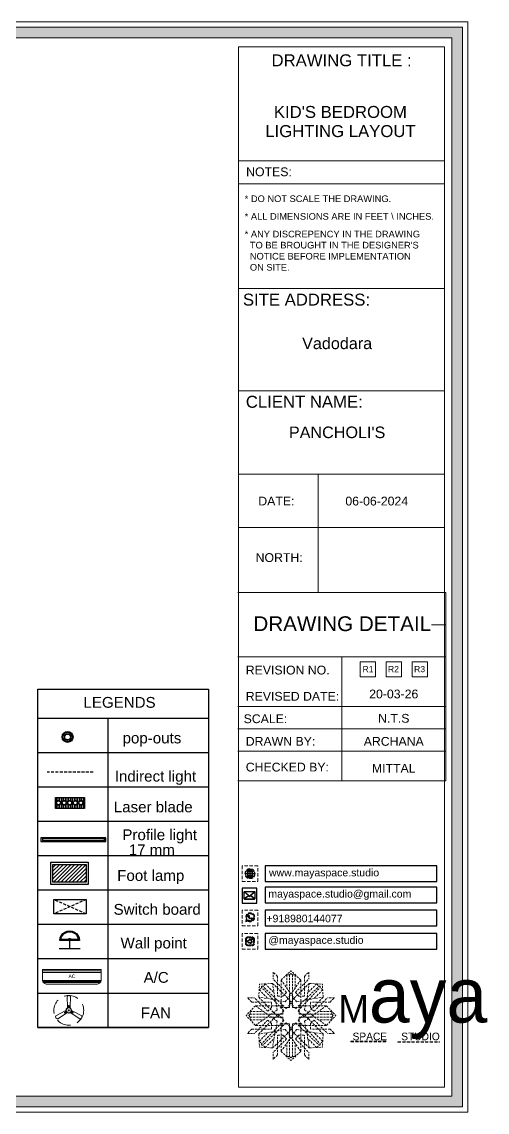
# Model space of a CAD drawing. Header units: millimetres. Extents: x 56222 to 3066687, y -650199 to -121287.
# Drawn here: x 135424 to 135504.1, y -183257.9 to -183070.4 of the extents above; entities that cross this region are included whole.
import ezdxf
from ezdxf.enums import TextEntityAlignment as Align

# ---------------------------------------------------------------- set-up
doc = ezdxf.new("R2010")
doc.units = ezdxf.units.MM
doc.header["$MEASUREMENT"] = 0
for name, pattern in [('00 . GROUND FLOOR$0$DASHED', [0.75, 0.5, -0.25]), ('DASHED', [0.75, 0.5, -0.25]), ('DASHED2', [0.375, 0.25, -0.125]), ('DASHEDX2', [1.5, 1, -0.5])]:
    doc.linetypes.add(name, pattern=pattern)
doc.layers.add('09ELECTRICAL', color=5, linetype='Continuous')
for name, color, linetype, lineweight in [('Dimension', 10, 'DASHEDX2', 20), ('ELEC-wires', 1, 'DASHED2', 13), ('Electrical', 84, 'Continuous', 30), ('NAME PLATE', 7, 'Continuous', 25)]:
    doc.layers.add(name, color=color, linetype=linetype, lineweight=lineweight)
doc.styles.add('Arial', font='arial.ttf')
doc.styles.get("Standard").update_dxf_attribs({"font": 'arial.ttf', "height": 6})

# ---------------------------------------------------------------- blocks, each defined once
blk = doc.blocks.new('FSFSF')
at = {"color": 42, "lineweight": 5, "true_color": 0xe0ac11}
for p, q in [((28600.03, 143.51), (28600.03, 140.16)), ((28602.15, 141.41), (28600.03, 143.51)), ((28602.15, 141.41), (28602.15, 131.95)), ((28603.86, 139.69), (28608.58, 144.08)), ((28607.9, 142.22), (28606.58, 142.22)), ((28606.58, 142.22), (28606.58, 135.84)), ((28607.9, 142.22), (28608.58, 142.85)), ((28607.9, 142.22), (28607.9, 126.58)), ((28613.31, 139.69), (28608.58, 144.08)), ((28609.27, 142.22), (28608.59, 142.85)), ((28609.27, 142.22), (28609.27, 126.58)), ((28609.27, 142.22), (28610.59, 142.22)), ((28610.59, 142.22), (28610.59, 135.84)), ((28615.02, 141.41), (28617.14, 143.51)), ((28615.02, 141.41), (28615.02, 131.95)), ((28617.14, 143.51), (28617.14, 140.16)), ((28593.19, 131.45), (28593.54, 137.71)), ((28593.39, 135), (28594.56, 136.12)), ((28599.8, 138.06), (28593.54, 137.71)), ((28595.12, 136.69), (28594.53, 136.69)), ((28594.56, 136.12), (28594.56, 136.71)), ((28605.17, 124.98), (28594.56, 136.12)), ((28596.24, 137.86), (28595.12, 136.69)), ((28606.27, 126.08), (28595.12, 136.69)), ((28596.24, 137.86), (28600.47, 133.65)), ((28601.03, 130), (28599.8, 138.06)), ((28599.8, 138.05), (28608.58, 129.56)), ((28606.47, 133.76), (28600.03, 140.16)), ((28603.86, 126.58), (28603.86, 139.69)), ((28603.86, 139.69), (28608.58, 133.02)), ((28613.31, 139.69), (28608.59, 133.02)), ((28617.37, 138.05), (28608.59, 129.56)), ((28610.7, 133.76), (28617.14, 140.16)), ((28610.9, 126.08), (28622.05, 136.69)), ((28612.02, 124.98), (28622.62, 136.12)), ((28613.31, 126.58), (28613.31, 139.69)), ((28616.14, 130), (28617.37, 138.06)), ((28620.93, 137.86), (28616.7, 133.65)), ((28617.37, 138.06), (28623.63, 137.71)), ((28620.93, 137.86), (28622.05, 136.69)), ((28622.05, 136.69), (28622.64, 136.69)), ((28622.62, 136.12), (28622.62, 136.71)), ((28623.8, 135), (28622.62, 136.12)), ((28624, 131.45), (28623.65, 137.71)), ((28587.73, 131.22), (28591.08, 131.22)), ((28589.84, 129.1), (28587.73, 131.22)), ((28597.49, 124.78), (28591.08, 131.22)), ((28593.19, 131.45), (28601.69, 122.67)), ((28601.25, 130.22), (28593.19, 131.45)), ((28593.39, 135), (28597.6, 130.78)), ((28604.75, 131.95), (28602.15, 131.95)), ((28606.47, 133.76), (28604.75, 131.95)), ((28605.86, 129.18), (28608.58, 133.02)), ((28611.31, 129.18), (28608.59, 133.02)), ((28610.7, 133.76), (28612.42, 131.95)), ((28612.42, 131.95), (28615.02, 131.95)), ((28623.99, 131.45), (28615.5, 122.67)), ((28615.94, 130.22), (28624, 131.45)), ((28623.8, 135), (28619.59, 130.78)), ((28619.7, 124.78), (28626.1, 131.22)), ((28629.45, 131.22), (28626.1, 131.22)), ((28627.34, 129.1), (28629.45, 131.22)), ((28591.56, 127.39), (28587.17, 122.66)), ((28589.84, 129.1), (28599.29, 129.1)), ((28604.66, 127.39), (28591.56, 127.39)), ((28591.56, 127.39), (28598.23, 122.67)), ((28597.49, 124.78), (28599.29, 126.5)), ((28602.07, 125.39), (28598.23, 122.67)), ((28599.29, 126.5), (28599.29, 129.1)), ((28605.86, 129.18), (28601.03, 130)), ((28602.07, 125.39), (28601.25, 130.22)), ((28603.68, 126.54), (28603.68, 127.39)), ((28604.66, 126.54), (28603.68, 126.54)), ((28604.71, 127.57), (28603.86, 127.57)), ((28607.9, 126.58), (28603.86, 126.58)), ((28604.66, 123.35), (28604.66, 127.39)), ((28604.7, 126.58), (28604.71, 127.57)), ((28606.27, 126.08), (28608.58, 128.27)), ((28607.9, 128.92), (28608.58, 129.56)), ((28607.9, 128.92), (28608.58, 128.27)), ((28609.27, 128.92), (28608.59, 129.56)), ((28609.27, 128.92), (28608.59, 128.27)), ((28610.9, 126.08), (28608.59, 128.27)), ((28609.27, 126.58), (28613.31, 126.58)), ((28611.31, 129.18), (28616.14, 130)), ((28612.46, 126.58), (28612.46, 127.57)), ((28612.46, 127.57), (28613.31, 127.57)), ((28612.52, 123.35), (28612.52, 127.39)), ((28612.52, 127.39), (28625.63, 127.39)), ((28612.52, 126.54), (28613.51, 126.54)), ((28613.51, 126.54), (28613.51, 127.39)), ((28615.12, 125.39), (28615.94, 130.22)), ((28615.12, 125.39), (28618.96, 122.67)), ((28627.34, 129.1), (28617.89, 129.1)), ((28617.89, 126.5), (28617.89, 129.1)), ((28619.7, 124.78), (28617.89, 126.5)), ((28625.63, 127.39), (28618.96, 122.67)), ((28625.63, 127.39), (28630.02, 122.66)), ((28591.56, 117.94), (28587.17, 122.66)), ((28589.03, 123.35), (28588.4, 122.67)), ((28589.03, 121.98), (28588.4, 122.65)), ((28589.03, 123.35), (28589.03, 124.67)), ((28589.03, 124.67), (28595.4, 124.67)), ((28589.03, 123.35), (28604.66, 123.35)), ((28589.03, 121.98), (28604.66, 121.98)), ((28589.03, 121.98), (28589.03, 120.66)), ((28589.03, 120.66), (28595.4, 120.66)), ((28597.49, 120.54), (28591.08, 114.11)), ((28591.56, 117.94), (28598.23, 122.65)), ((28593.19, 113.88), (28601.69, 122.65)), ((28605.17, 120.35), (28594.56, 109.2)), ((28597.49, 120.54), (28599.29, 118.83)), ((28602.07, 119.94), (28598.23, 122.65)), ((28602.33, 123.35), (28601.69, 122.67)), ((28602.33, 121.98), (28601.69, 122.65)), ((28602.33, 123.35), (28602.97, 122.67)), ((28602.33, 121.98), (28602.97, 122.65)), ((28605.17, 124.98), (28602.97, 122.67)), ((28605.17, 120.35), (28602.97, 122.65)), ((28604.66, 121.98), (28604.66, 117.94)), ((28612.02, 124.98), (28614.21, 122.67)), ((28612.02, 120.35), (28614.21, 122.65)), ((28612.02, 120.35), (28622.62, 109.2)), ((28628.16, 123.35), (28612.52, 123.35)), ((28612.52, 121.98), (28612.52, 117.94)), ((28628.16, 121.98), (28612.52, 121.98)), ((28614.85, 123.35), (28614.21, 122.67)), ((28614.85, 121.98), (28614.21, 122.65)), ((28614.85, 123.35), (28615.5, 122.67)), ((28614.85, 121.98), (28615.5, 122.65)), ((28615.12, 119.94), (28618.96, 122.65)), ((28623.99, 113.88), (28615.5, 122.65)), ((28619.7, 120.54), (28617.89, 118.83)), ((28625.63, 117.94), (28618.96, 122.65)), ((28619.7, 120.54), (28626.1, 114.11)), ((28628.16, 124.67), (28621.78, 124.67)), ((28628.16, 120.66), (28621.78, 120.66)), ((28625.63, 117.94), (28630.02, 122.66)), ((28628.16, 123.35), (28628.16, 124.67)), ((28628.16, 123.35), (28628.78, 122.67)), ((28628.16, 121.98), (28628.78, 122.65)), ((28628.16, 121.98), (28628.16, 120.66)), ((28589.84, 116.23), (28587.73, 114.11)), ((28589.84, 116.23), (28599.29, 116.23)), ((28604.66, 117.94), (28591.56, 117.94)), ((28601.25, 115.1), (28593.19, 113.87)), ((28606.27, 119.15), (28595.12, 108.54)), ((28599.29, 118.83), (28599.29, 116.23)), ((28599.8, 107.17), (28608.58, 115.67)), ((28601.03, 115.23), (28599.8, 107.17)), ((28605.86, 116.05), (28601.03, 115.23)), ((28602.07, 119.94), (28601.25, 115.1)), ((28604.66, 118.78), (28603.68, 118.78)), ((28603.68, 118.78), (28603.68, 117.94)), ((28607.9, 118.65), (28603.86, 118.65)), ((28603.86, 118.65), (28603.86, 105.54)), ((28604.71, 117.66), (28603.86, 117.66)), ((28604.7, 118.65), (28604.71, 117.66)), ((28605.86, 116.05), (28608.58, 112.21)), ((28606.27, 119.15), (28608.58, 116.96)), ((28607.9, 103.01), (28607.9, 118.65)), ((28607.9, 116.31), (28608.58, 116.96)), ((28607.9, 116.31), (28608.58, 115.67)), ((28610.9, 119.15), (28608.59, 116.96)), ((28609.27, 116.31), (28608.59, 116.96)), ((28609.27, 116.31), (28608.59, 115.67)), ((28611.31, 116.05), (28608.59, 112.21)), ((28617.37, 107.17), (28608.59, 115.67)), ((28609.27, 118.65), (28613.31, 118.65)), ((28609.27, 103.01), (28609.27, 118.65)), ((28610.9, 119.15), (28622.05, 108.54)), ((28611.31, 116.05), (28616.14, 115.23)), ((28612.46, 118.65), (28612.46, 117.66)), ((28612.46, 117.66), (28613.31, 117.66)), ((28612.52, 118.78), (28613.51, 118.78)), ((28612.52, 117.94), (28625.63, 117.94)), ((28613.31, 118.65), (28613.31, 105.54)), ((28613.51, 118.78), (28613.51, 117.94)), ((28615.12, 119.94), (28615.94, 115.1)), ((28615.94, 115.1), (28624, 113.87)), ((28616.14, 115.23), (28617.37, 107.17)), ((28617.89, 118.83), (28617.89, 116.23)), ((28627.34, 116.23), (28617.89, 116.23)), ((28627.34, 116.23), (28629.45, 114.11)), ((28587.73, 114.11), (28591.08, 114.11)), ((28593.19, 113.87), (28593.54, 107.62)), ((28593.39, 110.32), (28597.6, 114.55)), ((28593.39, 110.32), (28594.56, 109.2)), ((28596.24, 107.37), (28600.47, 111.58)), ((28606.47, 111.47), (28600.03, 105.07)), ((28602.15, 103.82), (28602.15, 113.27)), ((28604.75, 113.27), (28602.15, 113.27)), ((28603.86, 105.54), (28608.58, 112.21)), ((28606.47, 111.47), (28604.75, 113.27)), ((28613.31, 105.54), (28608.59, 112.21)), ((28610.7, 111.47), (28612.42, 113.27)), ((28610.7, 111.47), (28617.14, 105.07)), ((28612.42, 113.27), (28615.02, 113.27)), ((28615.02, 103.82), (28615.02, 113.27)), ((28620.93, 107.37), (28616.7, 111.58)), ((28623.8, 110.32), (28619.59, 114.55)), ((28623.8, 110.32), (28622.62, 109.2)), ((28624, 113.87), (28623.65, 107.62)), ((28629.45, 114.11), (28626.1, 114.11)), ((28599.8, 107.17), (28593.54, 107.52)), ((28595.12, 108.54), (28594.53, 108.54)), ((28594.56, 109.2), (28594.56, 108.61)), ((28596.24, 107.37), (28595.12, 108.54)), ((28600.03, 101.71), (28600.03, 105.07)), ((28603.86, 105.54), (28608.58, 101.15)), ((28606.58, 103.01), (28606.58, 109.38)), ((28613.31, 105.54), (28608.58, 101.15)), ((28610.59, 103.01), (28610.59, 109.38)), ((28617.14, 101.71), (28617.14, 105.07)), ((28617.37, 107.17), (28623.63, 107.52)), ((28620.93, 107.37), (28622.05, 108.54)), ((28622.05, 108.54), (28622.64, 108.54)), ((28622.62, 109.2), (28622.62, 108.61)), ((28602.15, 103.82), (28600.03, 101.71)), ((28607.9, 103.01), (28606.58, 103.01)), ((28607.9, 103.01), (28608.58, 102.38)), ((28609.27, 103.01), (28608.59, 102.38)), ((28609.27, 103.01), (28610.59, 103.01)), ((28615.02, 103.82), (28617.14, 101.71))]:
    blk.add_line(p, q, dxfattribs=at)
blk = doc.blocks.new('hgwg')
at = {"layer": 'Dimension', "true_color": 0xd39e00}
h = blk.add_hatch(color=42, dxfattribs=at)
h.dxf.hatch_style = 1
h.paths.add_polyline_path([(27505.71, 45.05), (27494.27, 45.05), (27494.27, 44.9), (27505.71, 44.9)])
h = blk.add_hatch(color=42, dxfattribs=at)
h.dxf.hatch_style = 1
h.paths.add_polyline_path([(27523.3, 44.9), (27509.68, 44.9), (27509.68, 44.75), (27523.3, 44.75)])
at = {"layer": 'Dimension', "color": 42, "true_color": 0xd39e00}
for p, q in [((27494.27, 45.05), (27505.71, 45.05)), ((27494.27, 44.9), (27494.27, 45.05)), ((27494.27, 44.9), (27505.71, 44.9)), ((27505.71, 45.05), (27505.71, 44.9)), ((27509.68, 44.9), (27523.3, 44.9)), ((27509.68, 44.9), (27509.68, 44.75)), ((27509.68, 44.75), (27523.3, 44.75)), ((27523.3, 44.75), (27523.3, 44.9))]:
    blk.add_line(p, q, dxfattribs=at)
at = {"layer": 'Dimension', "color": 42, "true_color": 0xd39e00, "attachment_point": 1}
for s, width, insert, char_height in [('{\\fCinzel|b0|i0|c0|p2;\\H1.5x;M\\fAmsterdam One|b0|i0|c0|p2;\\H2x;aya}', 85.3277, (27490.17, 69.17), 6), ('{\\fCinzel|b0|i0|c0|p0;SPACE     STUDIO}', 66.129, (27494.83, 47.86), 2.5)]:
    blk.add_mtext_dynamic_manual_height_columns(s, width=width, gutter_width=30, heights=[0], dxfattribs=dict(at, insert=insert, char_height=char_height))
blk = doc.blocks.new('QEGW4TG')
at = {"layer": 'Dimension', "true_color": 0x000000}
h = blk.add_hatch(color=18, dxfattribs=at)
h.dxf.hatch_style = 1
h.paths.add_polyline_path([(2.69, 1.93, 0.170513), (2.95, 1.97, 0.190337), (3.11, 2.18, 0.316231), (3.07, 2.28), (2.79, 2.37, 0.273721), (2.69, 2.34, 0.040749), (2.63, 2.27, -0.441282), (2.53, 2.25, -0.11828), (2.06, 2.64, -0.441282), (2.07, 2.74, 0.040749), (2.13, 2.81, 0.290083), (2.14, 2.92), (2.01, 3.18, 0.316231), (1.91, 3.2, 0.190337), (1.73, 3, 0.170513), (1.72, 2.74, 0.252784)], flags=0)
h.paths.add_polyline_path([(1.19, 1.98), (1.03, 1.3, 0.550912), (1.11, 1.23), (1.75, 1.39, 6.344125)])
h.paths.add_polyline_path([(1.81, 1.7), (1.4, 1.6), (1.5, 2.03, -9.071339)], flags=16)
h.paths.add_polyline_path([(3.11, 2.16, -0.17811), (2.95, 1.97, -0.170513), (2.69, 1.93, -0.252784), (1.72, 2.74, -0.170513), (1.73, 3, -0.17811), (1.89, 3.19, -0.370089), (2.01, 3.18), (2.14, 2.92, -0.307185), (2.13, 2.8, -0.041087), (2.06, 2.73, 0.321676), (2.05, 2.65, 0.126524), (2.55, 2.24, 0.312216), (2.62, 2.26, -0.041087), (2.68, 2.34, -0.290673), (2.79, 2.37), (3.07, 2.28, -0.370089)], flags=0)
h = blk.add_hatch(color=18, dxfattribs=at)
h.dxf.hatch_style = 1
h.paths.add_polyline_path([(2.79, 2.37, 0.273721), (2.69, 2.34, 0.040749), (2.63, 2.27, -0.441282), (2.53, 2.25, -0.11828), (2.06, 2.64, -0.441282), (2.07, 2.74, 0.040749), (2.13, 2.81, 0.290083), (2.14, 2.92), (2.01, 3.18, 0.316231), (1.91, 3.2, 0.190337), (1.73, 3, 0.170513), (1.72, 2.74, 0.252784), (2.69, 1.93, 0.170513), (2.95, 1.97, 0.190337), (3.11, 2.18, 0.316231), (3.07, 2.28)])
for p, q in [((1.19, 1.98), (1.03, 1.3)), ((1.1, 1.23), (1.75, 1.39)), ((1.5, 2.03), (1.4, 1.6)), ((1.4, 1.6), (1.81, 1.7)), ((2.01, 3.18), (2.14, 2.92)), ((3.07, 2.28), (2.8, 2.36))]:
    blk.add_line(p, q)
blk.add_lwpolyline([(0, 0), (4.68, 0), (4.68, 4.68), (0, 4.68)], close=True)
for centre, radius, start, end in [((2.39, 2.56), 1.34, 241.4727, 205.6422), ((2.39, 2.56), 1.04, 235.9962, 210.8333), ((1.09, 1.29), 0.0598, 164.8483, 282.1458), ((2.09, 2.87), 0.39, 159.7007, 198.4072), ((2.96, 3.23), 1.33, 201.4218, 258.1669), ((2.07, 2.87), 0.364, 118.9685, 159.3648), ((1.94, 3.12), 0.0896, 41.8985, 123.1344), ((2.11, 2.68), 0.066, 135.9932, 224.8892), ((1.67, 3.16), 0.586, 312.4617, 321.8728), ((3.12, 3.42), 1.31, 216.5455, 243.5279), ((2.05, 2.87), 0.104, 320.3924, 28.6971), ((2.57, 2.3), 0.066, 234.2482, 323.1441), ((3.11, 1.94), 0.586, 137.2645, 146.6756), ((2.76, 2.27), 0.104, 70.4402, 138.745), ((2.75, 2.31), 0.39, 260.7301, 299.4366), ((2.76, 2.29), 0.364, 299.7725, 340.1688), ((3.03, 2.2), 0.0896, 336.0029, 57.2388)]:
    blk.add_arc(centre, radius, start, end)
blk = doc.blocks.new('ASGERG')
at = {"layer": 'Dimension', "true_color": 0x000000}
h = blk.add_hatch(color=18, dxfattribs=at)
h.dxf.hatch_style = 1
h.paths.add_polyline_path([(0.99, 1.7, 0.353872), (1.69, 1.03), (2.96, 1.03, 0.353872), (3.66, 1.7), (3.66, 2.99, 0.353872), (2.96, 3.67), (1.69, 3.67, 0.353872), (0.99, 2.99)])
h.paths.add_polyline_path([(1.27, 2.97, -0.353872), (1.72, 3.4), (2.94, 3.4, -0.353872), (3.38, 2.97), (3.38, 1.72, -0.353872), (2.94, 1.3), (1.72, 1.3, -0.353872), (1.27, 1.72)], flags=16)
h.paths.add_polyline_path([(3.02, 2.35, -1), (1.64, 2.35, -1)], flags=0)
h.paths.add_polyline_path([(2.74, 2.35, -1), (1.92, 2.35, -1)], flags=0)
h.paths.add_polyline_path([(2.86, 3.02, -1), (3.19, 3.02, -1)], flags=0)
h.paths.add_polyline_path([(1.64, 2.35, 1), (3.02, 2.35, 1)], flags=0)
h = blk.add_hatch(color=18, dxfattribs=at)
h.dxf.hatch_style = 1
h.paths.add_polyline_path([(1.64, 2.35, 1), (3.02, 2.35, 1)])
h.paths.add_polyline_path([(2.74, 2.35, -1), (1.92, 2.35, -1)], flags=16)
h = blk.add_hatch(color=18, dxfattribs=at)
h.dxf.hatch_style = 1
h.paths.add_polyline_path([(3.19, 3.02, 1), (2.86, 3.02, 1)])
for p, q in [((1.69, 3.67), (2.96, 3.67)), ((2.94, 3.4), (1.72, 3.4)), ((0.99, 2.99), (0.99, 1.7)), ((1.27, 2.97), (1.27, 1.72)), ((1.69, 1.03), (2.96, 1.03)), ((2.94, 1.3), (1.72, 1.3)), ((3.38, 2.97), (3.38, 1.72)), ((3.66, 2.99), (3.66, 1.7))]:
    blk.add_line(p, q)
blk.add_lwpolyline([(0, 0), (4.68, 0), (4.68, 4.68), (0, 4.68)], close=True)
for centre, radius in [((2.33, 2.35), 0.694), ((2.33, 2.35), 0.414), ((3.02, 3.02), 0.168)]:
    blk.add_circle(centre, radius)
for centre, radius, start, end in [((1.76, 2.89), 0.778, 94.8631, 172.8127), ((1.76, 2.91), 0.491, 94.8631, 172.8127), ((2.9, 2.91), 0.491, 7.1873, 85.1369), ((2.89, 2.89), 0.778, 7.1873, 85.1369), ((1.76, 1.8), 0.778, 187.1873, 265.1369), ((1.76, 1.78), 0.491, 187.1873, 265.1369), ((2.9, 1.78), 0.491, 274.8631, 352.8127), ((2.89, 1.8), 0.778, 274.8631, 352.8127)]:
    blk.add_arc(centre, radius, start, end)
blk = doc.blocks.new('DTGWEGEARG')
at = {"layer": 'Dimension', "true_color": 0x000000}
h = blk.add_hatch(color=18, dxfattribs=at)
h.dxf.hatch_style = 1
h.paths.add_polyline_path([(3.83, 2.34, 1), (0.85, 2.34, 1)])
h.paths.add_polyline_path([(2.51, 1.01, 0.105795), (2.96, 1.58, -0.055205), (3.3, 1.41, -0.169822)], flags=16)
h.paths.add_polyline_path([(2.41, 1.12), (2.41, 1.69, -0.058279), (2.81, 1.63, -0.103353)], flags=16)
h.paths.add_polyline_path([(2.26, 1.13, -0.101741), (1.87, 1.63, -0.057171), (2.26, 1.69)], flags=16)
h.paths.add_polyline_path([(2.17, 1.01, -0.169822), (1.38, 1.41, -0.055205), (1.72, 1.58, 0.105795)], flags=16)
h.paths.add_polyline_path([(3.02, 1.72, 0.081336), (3.13, 2.27), (3.68, 2.27, -0.152069), (3.4, 1.52, 0.05687)], flags=16)
h.paths.add_polyline_path([(2.87, 1.77, 0.061945), (2.41, 1.84), (2.41, 2.27), (2.98, 2.27, -0.081344)], flags=16)
h.paths.add_polyline_path([(2.26, 1.84, 0.060923), (1.8, 1.77, -0.081344), (1.7, 2.27), (2.26, 2.27)], flags=16)
h.paths.add_polyline_path([(1.66, 1.72, 0.05687), (1.28, 1.52, -0.152069), (1, 2.27), (1.55, 2.27, 0.081336)], flags=16)
h.paths.add_polyline_path([(2.41, 2.42), (2.41, 2.83, 0.061945), (2.87, 2.91, -0.080009), (2.98, 2.42)], flags=16)
h.paths.add_polyline_path([(3.13, 2.42, 0.080116), (3.02, 2.96, 0.05687), (3.4, 3.16, 0.028258), (3.3, 3.27, -0.055205), (2.96, 3.1, 0.105795), (2.51, 3.67, -0.36029), (3.68, 2.42)], flags=16)
h.paths.add_polyline_path([(2.26, 2.42), (1.7, 2.42, -0.080009), (1.8, 2.91, 0.060923), (2.26, 2.84)], flags=16)
h.paths.add_polyline_path([(1.55, 2.42), (1, 2.42, -0.150466), (1.28, 3.16, 0.05687), (1.66, 2.96, 0.080116)], flags=16)
h.paths.add_polyline_path([(2.41, 2.98), (2.41, 3.56, -0.103353), (2.81, 3.05, -0.058279)], flags=16)
h.paths.add_polyline_path([(2.26, 2.99, -0.057171), (1.87, 3.05, -0.101741), (2.26, 3.55)], flags=16)
h.paths.add_polyline_path([(1.72, 3.1, -0.055205), (1.38, 3.27, -0.169822), (2.17, 3.67, 0.105795)], flags=16)
blk.add_lwpolyline([(0, 0), (4.68, 0), (4.68, 4.68), (0, 4.68)], close=True)
at = {"layer": 'Dimension', "color": 18, "true_color": 0x000000}
for p, q in [((2.26, 3.55), (2.26, 2.99)), ((2.41, 3.56), (2.41, 2.98)), ((1, 2.42), (1.55, 2.42)), ((1, 2.27), (1.55, 2.27)), ((1.7, 2.42), (2.26, 2.42)), ((1.7, 2.27), (2.26, 2.27)), ((2.26, 2.84), (2.26, 2.42)), ((2.26, 2.27), (2.26, 1.84)), ((2.26, 1.69), (2.26, 1.13)), ((2.41, 2.83), (2.41, 2.42)), ((2.41, 2.42), (2.98, 2.42)), ((2.41, 2.27), (2.98, 2.27)), ((2.41, 2.27), (2.41, 1.84)), ((2.41, 1.69), (2.41, 1.12)), ((3.13, 2.42), (3.68, 2.42)), ((3.13, 2.27), (3.68, 2.27))]:
    blk.add_line(p, q, dxfattribs=at)
blk.add_circle((2.34, 2.34), 1.49, dxfattribs=at)
for centre, radius, start, end in [((2.34, 2.34), 1.34, 97.3549, 135.9073), ((2.34, 4.74), 1.75, 236.7417, 249.3811), ((3.28, 2.34), 1.73, 129.9301, 154.0867), ((3.28, 2.34), 1.58, 130.1073, 153.3446), ((1.4, 2.34), 1.58, 26.6554, 50.2584), ((2.34, 2.34), 1.34, 3.3907, 82.6451), ((1.4, 2.34), 1.73, 25.9133, 50.0699), ((2.34, 4.74), 1.75, 290.6189, 303.2583), ((2.34, 2.34), 1.34, 142.3819, 176.6093), ((2.34, 2.34), 1.34, 183.0315, 217.6181), ((2.34, 4.74), 1.9, 236.1399, 249.1595), ((2.34, -0.06), 1.9, 110.8405, 123.8601), ((2.34, -0.06), 1.75, 110.6189, 123.2583), ((2.34, 2.34), 1.34, 224.0927, 262.6451), ((3.28, 2.34), 1.73, 159.0567, 177.3789), ((3.28, 2.34), 1.73, 182.3435, 200.9433), ((3.28, 2.34), 1.58, 158.8325, 177.1302), ((3.28, 2.34), 1.58, 182.5658, 201.1675), ((3.28, 2.34), 1.73, 205.9133, 230.0699), ((2.34, 4.74), 1.9, 253.6799, 267.6253), ((2.34, -0.06), 1.9, 92.3747, 106.3201), ((2.34, 4.74), 1.75, 254.3336, 267.422), ((2.34, -0.06), 1.75, 92.578, 105.6664), ((3.28, 2.34), 1.58, 206.6554, 229.8927), ((2.34, 4.74), 1.75, 272.3248, 285.6664), ((2.34, 4.74), 1.9, 272.1415, 286.3201), ((2.34, -0.06), 1.9, 73.6799, 87.8585), ((2.34, -0.06), 1.75, 74.3336, 87.6752), ((1.4, 2.34), 1.58, 309.7416, 333.3446), ((1.4, 2.34), 1.73, 309.9301, 334.0867), ((2.34, 2.34), 1.34, 277.3549, 315.9073), ((1.4, 2.34), 1.58, 2.8698, 21.1675), ((1.4, 2.34), 1.58, 338.8325, 357.4342), ((2.34, -0.06), 1.75, 56.7417, 69.3811), ((2.34, 4.74), 1.9, 290.8405, 303.8601), ((1.4, 2.34), 1.73, 2.6211, 20.9433), ((1.4, 2.34), 1.73, 339.0567, 357.6565), ((2.34, -0.06), 1.9, 56.1399, 69.1595), ((2.34, 2.34), 1.34, 322.3819, 356.9685)]:
    blk.add_arc(centre, radius, start, end, dxfattribs=at)
blk = doc.blocks.new('FLOOR LT.')
at = {"layer": '09ELECTRICAL'}
h = blk.add_hatch(dxfattribs=at)
h.set_pattern_fill('ANSI31', color=256, scale=6.05916, angle=180, style=0)
h.set_pattern_definition([(225, (8190.6031, -14293.93296), (0.535559115, -0.535559115), [])])
h.paths.add_polyline_path([(0.56, -5.52), (-8.83, -5.52), (-8.83, -0.49), (0.56, -0.49)])
for points in [[(1.17, -6.13), (-9.43, -6.13), (-9.43, 0.12), (1.17, 0.12)], [(0.56, -5.52), (-8.83, -5.52), (-8.83, -0.49), (0.56, -0.49)]]:
    blk.add_lwpolyline(points, close=True, dxfattribs=at)
blk = doc.blocks.new('A$C2E9001B6')
at = {"layer": 'Electrical', "ltscale": 10}
for p, q in [((0, 5), (5.83, 5)), ((2.92, 2.71), (2.92, 5)), ((0.21, 2.71), (5.62, 2.71)), ((0.51, 2.42), (5.32, 2.42))]:
    blk.add_line(p, q, dxfattribs=at)
at = {"layer": 'Electrical', "ltscale": 10, "extrusion": (0, 0, -1)}
for centre, major_axis, start_param, end_param in [((2.92, 2.71), (-1.91, 1.91), 2.356194, 5.497787), ((2.92, 2.71), (1.71, 1.71), 0.902965, 3.809424), ((2.92, 2.43), (-0.223, 0.223), 2.378522, 5.47546)]:
    blk.add_ellipse(centre, major_axis=major_axis, ratio=1, start_param=start_param, end_param=end_param, dxfattribs=at)
blk = doc.blocks.new('zw$7A8B')
at = {"layer": 'Electrical', "lineweight": 9}
for p, q in [((0, 12), (0, 2.9)), ((0.28, 2.07), (47.72, 2.07)), ((0.81, 1.24), (47.19, 1.24)), ((3.04, 0), (44.96, 0))]:
    blk.add_line(p, q, dxfattribs=at)
at = {"layer": 'Electrical', "lineweight": 9, "ltscale": 2}
for p, q in [((0, 12), (48, 12)), ((0, 2.9), (0, 12)), ((48, 12), (48, 2.9)), ((48, 2.9), (0, 2.9))]:
    blk.add_line(p, q, dxfattribs=at)
at = {"layer": 'Electrical', "lineweight": 9, "ltscale": 15}
for p, q in [((0, 10.69), (48, 10.69)), ((0, 9.53), (48, 9.53))]:
    blk.add_line(p, q, dxfattribs=at)
at = {"layer": 'Electrical', "lineweight": 9}
for centre, start, end in [((3.61, 3.64), 191.54791, 261.14859), ((44.39, 3.64), 278.85141, 348.45209)]:
    blk.add_arc(centre, 3.68, start, end, dxfattribs=at)
at = {"layer": 'Electrical', "ltscale": 10, "insert": (21.28, 7.81), "char_height": 2.929, "width": 6.7046, "attachment_point": 1}
blk.add_mtext('AC', dxfattribs=at)

msp = doc.modelspace()

# ---------------------------------------------------------------- hatches: boundary and pattern name
at = {"layer": 'Dimension', "linetype": 'Continuous', "true_color": 0xd39e00}
h = msp.add_hatch(color=42, dxfattribs=at)
h.paths.add_polyline_path([(135236.127, -183071.309), (135236.127, -183256.927), (135499.835, -183256.927), (135499.835, -183071.309)])
h.paths.add_polyline_path([(135237.978, -183073.16), (135497.984, -183073.16), (135497.984, -183255.076), (135237.978, -183255.076)], flags=16)
at = {"layer": 'Dimension', "true_color": 0x000000}
h = msp.add_hatch(color=18, dxfattribs=at)
h.dxf.hatch_style = 1
h.paths.add_polyline_path([(135463.988, -183221.268, 0.4142136), (135464.184, -183221.071), (135464.184, -183220.089, 0.4142136), (135463.988, -183219.892), (135462.427, -183219.892, 0.4142136), (135462.23, -183220.089), (135462.23, -183221.071, 0.4142136), (135462.427, -183221.268)])
h.paths.add_polyline_path([(135463.352, -183220.676), (135464.075, -183221.158, -0.1989124), (135463.988, -183221.194), (135462.427, -183221.194, -0.1989124), (135462.34, -183221.158), (135463.062, -183220.676), (135463.207, -183220.811)], flags=16)
h.paths.add_polyline_path([(135463.207, -183220.71), (135462.413, -183219.967, -0.0287833), (135462.427, -183219.966), (135463.988, -183219.966, -0.0287833), (135464.002, -183219.967)], flags=16)
h.paths.add_polyline_path([(135463.407, -183220.624), (135464.074, -183220.001, -0.2024819), (135464.111, -183220.089), (135464.111, -183221.071, -0.043076), (135464.109, -183221.092)], flags=16)
h.paths.add_polyline_path([(135463.007, -183220.624), (135462.306, -183221.092, -0.043076), (135462.304, -183221.071), (135462.304, -183220.089, -0.2024819), (135462.341, -183220.001)], flags=16)
at = {"layer": 'Electrical', "lineweight": 25, "true_color": 0x000000, "transparency": 33554687}
h = msp.add_hatch(dxfattribs=at)
h.set_pattern_fill('ANSI31', color=18, scale=2.476187, angle=225)
h.set_pattern_definition([(270, (143476.98573, -196185.68598), (0.309523398, -1e-16), [])])
h.paths.add_polyline_path([(135433.387, -183205.613), (135433.925, -183204.963, -0.6754013), (135434.209, -183204.257, -0.1553602), (135434.446, -183204.333), (135434.83, -183203.869), (135434.83, -183203.756), (135429.822, -183203.756), (135429.822, -183205.613)])
h.paths.add_polyline_path([(135430.357, -183205.077, -1), (135430.357, -183204.257, -1)], flags=16)
h.paths.add_polyline_path([(135431.32, -183204.257, -1), (135431.32, -183205.077, -1)], flags=16)
h.paths.add_polyline_path([(135430.357, -183204.995, -1), (135430.357, -183204.339, -1)], flags=0)
h.paths.add_polyline_path([(135431.32, -183204.339, -1), (135431.32, -183204.995, -1)], flags=0)
h.paths.add_polyline_path([(135432.283, -183204.257, -1), (135432.283, -183205.077, -1)], flags=16)
h.paths.add_polyline_path([(135432.283, -183204.339, -1), (135432.283, -183204.995, -1)], flags=0)
h.paths.add_polyline_path([(135433.246, -183204.257, -1), (135433.246, -183205.077, -1)], flags=16)
h.paths.add_polyline_path([(135433.246, -183204.339, -1), (135433.246, -183204.995, -1)], flags=0)
h.paths.add_polyline_path([(135433.925, -183204.963), (135433.387, -183205.613), (135434.83, -183205.613), (135434.83, -183203.869), (135434.446, -183204.333, -0.7310619), (135434.209, -183205.077, -0.1937438)], flags=17)

# ---------------------------------------------------------------- linework, layer by layer
at = {"color": 242, "linetype": 'DASHED', "true_color": 0xcd2027}
for p, q in [((135435.125, -183223.757), (135429.549, -183221.289)), ((135435.125, -183221.289), (135429.549, -183223.757))]:
    msp.add_line(p, q, dxfattribs=at)
at = {"color": 18, "true_color": 0x000000}
for points in [[(135465.884, -183218.19), (135495.433, -183218.19), (135495.433, -183215.489), (135465.884, -183215.489)], [(135465.884, -183221.876), (135495.433, -183221.876), (135495.433, -183219.175), (135465.884, -183219.175)], [(135465.898, -183225.808), (135495.433, -183225.808), (135495.433, -183223.107), (135465.898, -183223.107)], [(135465.884, -183229.833), (135495.433, -183229.833), (135495.433, -183227.133), (135465.884, -183227.133)]]:
    msp.add_lwpolyline(points, close=True, dxfattribs=at)
msp.add_lwpolyline([(135461.922, -183221.896), (135464.49, -183221.896), (135464.49, -183219.328), (135461.922, -183219.328)], close=True)
at = {"layer": 'Dimension', "color": 42, "linetype": 'Continuous', "true_color": 0xd39e00}
for p, q in [((135496.731, -183094.263), (135461.297, -183094.263)), ((135496.731, -183098.255), (135461.297, -183098.255)), ((135496.731, -183116.264), (135461.297, -183116.264)), ((135496.731, -183133.828), (135461.297, -183133.828)), ((135496.731, -183148.139), (135461.297, -183148.139)), ((135475.007, -183148.139), (135475.007, -183168.482)), ((135496.731, -183157.347), (135461.297, -183157.347)), ((135496.946, -183168.482), (135461.187, -183168.482)), ((135496.946, -183168.482), (135496.946, -183200.87)), ((135494.479, -183174.034), (135496.946, -183174.034)), ((135461.187, -183179.586), (135496.946, -183179.586)), ((135479.067, -183200.87), (135479.067, -183179.586)), ((135496.946, -183188.1), (135461.187, -183188.1)), ((135496.946, -183191.934), (135461.187, -183191.934)), ((135496.946, -183195.768), (135461.187, -183195.768)), ((135461.187, -183200.87), (135496.946, -183200.87))]:
    msp.add_line(p, q, dxfattribs=at)
at = {"layer": 'Dimension', "color": 18, "linetype": 'Continuous', "true_color": 0x000000}
for p, q in [((135462.23, -183220.089), (135462.23, -183221.071)), ((135462.304, -183220.089), (135462.304, -183221.071)), ((135462.341, -183220.001), (135463.007, -183220.624)), ((135462.413, -183219.967), (135463.207, -183220.71)), ((135462.427, -183219.892), (135463.988, -183219.892)), ((135462.427, -183219.966), (135463.988, -183219.966)), ((135463.207, -183220.71), (135464.002, -183219.967)), ((135463.407, -183220.624), (135464.074, -183220.001)), ((135464.111, -183220.089), (135464.111, -183221.071)), ((135464.184, -183220.089), (135464.184, -183221.071)), ((135462.306, -183221.092), (135463.007, -183220.624)), ((135462.34, -183221.158), (135463.062, -183220.676)), ((135462.427, -183221.194), (135463.988, -183221.194)), ((135462.427, -183221.268), (135463.988, -183221.268)), ((135463.062, -183220.676), (135463.207, -183220.811)), ((135463.207, -183220.811), (135463.352, -183220.676)), ((135464.075, -183221.158), (135463.352, -183220.676)), ((135464.109, -183221.092), (135463.407, -183220.624))]:
    msp.add_line(p, q, dxfattribs=at)
at = {"layer": 'Dimension', "color": 42, "linetype": 'Continuous', "true_color": 0xd39e00}
for points in [[(135235.202, -183070.384), (135500.76, -183070.384), (135500.76, -183257.852), (135235.202, -183257.852)], [(135236.127, -183071.309), (135499.835, -183071.309), (135499.835, -183256.927), (135236.127, -183256.927)], [(135237.978, -183073.16), (135497.984, -183073.16), (135497.984, -183255.076), (135237.978, -183255.076)], [(135482.232, -183180.41), (135484.841, -183180.41), (135484.841, -183183.019), (135482.232, -183183.019)], [(135486.701, -183180.41), (135489.311, -183180.41), (135489.311, -183183.019), (135486.701, -183183.019)], [(135491.171, -183180.41), (135493.781, -183180.41), (135493.781, -183183.019), (135491.171, -183183.019)]]:
    msp.add_lwpolyline(points, close=True, dxfattribs=at)
at = {"layer": 'Dimension', "color": 42, "linetype": 'ByBlock', "true_color": 0xd39e00}
msp.add_lwpolyline([(135461.297, -183253.553), (135461.297, -183074.683), (135496.731, -183074.683), (135496.731, -183253.553)], close=True, dxfattribs=at)
at = {"layer": 'Dimension', "color": 18, "true_color": 0x000000}
for centre, radius, start, end in [((135462.427, -183220.089), 0.197, 90, 180), ((135462.427, -183220.089), 0.123, 134.21354, 180), ((135462.427, -183220.089), 0.123, 90, 96.59481), ((135463.988, -183220.089), 0.197, 0, 90), ((135463.988, -183220.089), 0.123, 83.40519, 90), ((135463.988, -183220.089), 0.123, 0, 45.78646), ((135462.427, -183221.071), 0.197, 180, 270), ((135462.427, -183221.071), 0.123, 180, 189.86619), ((135462.427, -183221.071), 0.123, 224.99995, 270), ((135463.988, -183221.071), 0.197, 270, 0), ((135463.988, -183221.071), 0.123, 270, 315.00005), ((135463.988, -183221.071), 0.123, 350.13381, 0)]:
    msp.add_arc(centre, radius, start, end, dxfattribs=at)
at = {"layer": 'ELEC-wires', "color": 5, "linetype": 'ByBlock', "lineweight": 30, "ltscale": 4}
msp.add_lwpolyline([(135429.549, -183221.289), (135435.125, -183221.289), (135435.125, -183223.757), (135429.549, -183223.757)], close=True, dxfattribs=at)
at = {"layer": 'Electrical', "color": 0, "lineweight": 30}
for p, q in [((135426.81, -183190.121), (135456.147, -183190.121)), ((135438.856, -183190.121), (135438.856, -183243.266))]:
    msp.add_line(p, q, dxfattribs=at)
at = {"layer": 'Electrical', "color": 18, "lineweight": 30, "true_color": 0x000000}
for p, q in [((135426.81, -183196.026), (135456.147, -183196.026)), ((135426.81, -183201.931), (135456.147, -183201.931)), ((135426.81, -183207.836), (135456.147, -183207.836)), ((135426.81, -183213.741), (135456.147, -183213.741)), ((135426.81, -183213.741), (135456.147, -183213.741)), ((135426.81, -183213.741), (135456.147, -183213.741)), ((135426.81, -183219.646), (135456.147, -183219.646)), ((135426.81, -183219.646), (135456.147, -183219.646)), ((135426.81, -183225.551), (135456.147, -183225.551)), ((135426.81, -183225.551), (135456.147, -183225.551)), ((135426.81, -183231.456), (135456.147, -183231.456)), ((135426.81, -183231.456), (135456.147, -183231.456)), ((135426.81, -183237.361), (135456.147, -183237.361)), ((135426.81, -183237.361), (135456.147, -183237.361)), ((135426.81, -183237.361), (135456.147, -183237.361)), ((135426.81, -183243.266), (135456.147, -183243.266))]:
    msp.add_line(p, q, dxfattribs=at)
at = {"layer": 'Electrical', "color": 3, "linetype": '00 . GROUND FLOOR$0$DASHED', "lineweight": 30}
msp.add_line((135436.325, -183199.373), (135428.427, -183199.373), dxfattribs=at)
at = {"layer": 'Electrical', "lineweight": 15, "ltscale": 20}
for p, q in [((135431.821, -183237.964), (135431.915, -183239.777)), ((135432.342, -183239.777), (135432.436, -183237.964)), ((135431.53, -183240.444), (135429.914, -183241.268)), ((135431.392, -183240.708), (135431.689, -183240.537)), ((135431.742, -183240.629), (135431.443, -183240.802)), ((135432.075, -183239.867), (135432.075, -183239.522)), ((135432.182, -183239.525), (135432.182, -183239.867)), ((135432.812, -183240.801), (135432.515, -183240.629)), ((135432.569, -183240.537), (135432.868, -183240.71)), ((135434.344, -183241.268), (135432.727, -183240.444)), ((135430.221, -183241.801), (135431.744, -183240.813)), ((135432.514, -183240.813), (135434.036, -183241.801))]:
    msp.add_line(p, q, dxfattribs=at)
at = {"layer": 'Electrical', "color": 0, "lineweight": 30}
msp.add_lwpolyline([(135426.81, -183185.13), (135456.147, -183185.13), (135456.147, -183243.266), (135426.81, -183243.266)], close=True, dxfattribs=at)
at = {"layer": 'Electrical', "color": 240, "lineweight": 30, "true_color": 0xed1f24, "transparency": 33554687, "elevation": -0.774}
msp.add_lwpolyline([(135434.83, -183205.613), (135429.822, -183205.613), (135429.822, -183203.756), (135434.83, -183203.756)], close=True, dxfattribs=at)
at = {"layer": 'Electrical', "color": 7, "lineweight": 30}
msp.add_lwpolyline([(135427.326, -183211.329), (135438.492, -183211.329), (135438.492, -183210.673), (135427.326, -183210.673)], close=True, dxfattribs=at)
at = {"layer": 'Electrical', "color": 175, "lineweight": 30, "ltscale": 8, "true_color": 0x4554a5}
for points in [[(135438.245, -183210.814), (135438.245, -183211.198), (135427.644, -183211.198), (135427.644, -183210.814)], [(135438.234, -183210.825), (135438.234, -183211.187), (135427.655, -183211.187), (135427.655, -183210.825)]]:
    msp.add_lwpolyline(points, close=True, dxfattribs=at)
at = {"layer": 'Electrical', "color": 18, "ltscale": 8, "true_color": 0x000000}
for radius in [0.931, 0.807, 0.56, 0.498]:
    msp.add_circle((135431.924, -183193.341), radius, dxfattribs=at)
at = {"layer": 'Electrical', "color": 18, "lineweight": 25, "true_color": 0x000000, "transparency": 33554687}
for centre, radius in [((135430.357, -183204.667, -0.774), 0.41), ((135430.357, -183204.667, -0.774), 0.328), ((135431.32, -183204.667, -0.774), 0.41), ((135431.32, -183204.667, -0.774), 0.328), ((135432.283, -183204.667, -0.774), 0.41), ((135432.283, -183204.667, -0.774), 0.328), ((135433.246, -183204.667, -0.774), 0.41), ((135433.246, -183204.667, -0.774), 0.328), ((135434.209, -183204.667, -0.774), 0.41), ((135434.209, -183204.667, -0.774), 0.328)]:
    msp.add_circle(centre, radius, dxfattribs=at)
at = {"layer": 'Electrical', "linetype": 'DASHED', "lineweight": 15, "ltscale": 5}
msp.add_circle((135432.129, -183240.344), 2.56, dxfattribs=at)
at = {"layer": 'Electrical', "lineweight": 15, "ltscale": 20}
for centre, major_axis, start_param, end_param in [((135432.129, -183238.138), (0.25, 0.25), -0.2721361, 1.8429674), ((135431.434, -183240.746), (0.0401, -0.0401), 3.1996551, 5.6488092), ((135431.531, -183240.501), (0.0408, -0.0408), 0.9782383, 2.3730084), ((135431.844, -183240.509), (0.182, -0.182), 3.8555115, 4.2417618), ((135432.129, -183240.344), (0.339, -0.339), 3.141610145497995, 9.42479545267758), ((135431.844, -183240.509), (0.182, -0.182), 4.6594524, 5.0457027), ((135432.129, -183240.344), (0.302, -0.302), 0.0000175, 6.2832028), ((135431.966, -183239.749), (0.0408, 0.0408), 2.8630143, 4.2577845), ((135432.129, -183240.016), (0.182, -0.182), 2.5650573, 2.9513076), ((135432.129, -183240.344), (0.0754, 0.0754), 1.5708138, 7.8539991), ((135432.128, -183239.542), (0.0401, 0.0401), -0.4655363, 1.9836178), ((135432.129, -183240.016), (0.182, 0.182), 0.19032, 0.5765703), ((135432.292, -183239.749), (0.0408, -0.0408), 5.1670285, 6.5617986), ((135432.413, -183240.509), (0.182, 0.182), 4.3791102, 4.7653605), ((135432.413, -183240.509), (0.182, 0.182), 5.1830512, 5.5693015), ((135432.726, -183240.501), (0.0408, -0.0408), 2.3394156, 3.7341857), ((135432.824, -183240.745), (0.0401, 0.0401), 3.7232539, 6.172408), ((135430.218, -183241.448), (0.25, -0.25), 3.3930553, 5.5081589), ((135431.694, -183240.783), (0.0408, 0.0408), -1.3257759, 0.0689943), ((135432.563, -183240.783), (0.0408, -0.0408), 3.0726334, 4.4674035), ((135434.04, -183241.448), (0.25, -0.25), 5.4874504, 7.602554)]:
    msp.add_ellipse(centre, major_axis=major_axis, ratio=1, start_param=start_param, end_param=end_param, dxfattribs=at)

# ---------------------------------------------------------------- block references
at = {"transparency": 33554687, "xscale": 0.619046796313535, "yscale": 0.619046796313535, "zscale": 0.619046796313535, "rotation": 180}
msp.add_blockref('A$C2E9001B6', (135434.077, -183226.653, 0), dxfattribs=at)
at = {"xscale": 0.2104404643852655, "yscale": 0.2104404643852655, "zscale": 0.2104404643852655}
msp.add_blockref('zw$7A8B', (135427.591, -183235.823), dxfattribs=at)
at = {"layer": '09ELECTRICAL', "linetype": 'Continuous', "xscale": 0.6094103631547978, "yscale": 0.6094103631547978, "zscale": 0.6094103631547978}
msp.add_blockref('FLOOR LT.', (135434.765, -183214.95), dxfattribs=at)
at = {"layer": 'Dimension', "color": 42, "true_color": 0xd39e00}
for name, p, xscale, yscale, zscale in [('DTGWEGEARG', (135461.936, -183218.19), 0.5773138249868075, 0.5773138249868075, 0.5773138249868075), ('QEGW4TG', (135461.95, -183225.808), 0.5773138249868075, 0.5773138249868075, 0.5773138249868075), ('ASGERG', (135461.936, -183229.833), 0.5773138249868075, 0.5773138249868075, 0.5773138249868075), ('FSFSF', (125195.157, -183285.298), 0.3591638195655254, 0.3591638195655254, 0.3591638195655254), ('hgwg', (121069.711, -183269.262), 0.5241425756766291, 0.5241425756766291, 0.5241425756766291)]:
    msp.add_blockref(name, p, dxfattribs=dict(at, xscale=xscale, yscale=yscale, zscale=zscale))

# ---------------------------------------------------------------- texts
at = {"color": 18, "true_color": 0x000000, "char_height": 1.29085, "attachment_point": 1}
for s, width, gutter_width, insert in [('www.mayaspace.studio', 8.66866, 7.251, (135466.551, -183216.017)), ('mayaspace.studio@gmail.com', 5.40811, 4.524, (135466.448, -183219.658)), ('+918980144077', 21.08911, 4.524, (135466.114, -183223.905)), ('@mayaspace.studio', 5.40811, 4.524, (135466.448, -183227.616))]:
    msp.add_mtext_dynamic_manual_height_columns(s, width=width, gutter_width=gutter_width, heights=[0], dxfattribs=dict(at, insert=insert))
at = {"layer": 'Electrical', "color": 1, "attachment_point": 3, "style": 'Arial'}
for s, insert, char_height in [('LEGENDS', (135447.057, -183186.462), 1.8571), ('pop-outs', (135451.472, -183192.59), 1.8571), ('Indirect light', (135454.026, -183199.157), 1.85714), ('Laser blade', (135453.425, -183204.437), 1.85714), ('Profile light', (135454.175, -183209.223), 1.85714), ('17 mm', (135450.365, -183211.826), 1.8571), ('Foot lamp', (135451.989, -183216.225), 1.8571), ('Switch board', (135454.83, -183222.047), 1.85714), ('Wall point', (135452.422, -183227.842), 1.8571), ('A/C', (135449.315, -183233.747), 1.8571), ('FAN', (135449.697, -183239.844), 1.8571)]:
    msp.add_mtext_dynamic_manual_height_columns(s, width=44.79573, gutter_width=0.619, heights=[2.373], dxfattribs=dict(at, insert=insert, char_height=char_height))
at = {"layer": 'NAME PLATE', "style": 'Arial'}
for s, height, p in [('DRAWING TITLE : ', 2.05571, (135479.434, -183078.03)), ("KID'S BEDROOM", 2.05571, (135478.828, -183086.907)), ('LIGHTING LAYOUT', 2.05571, (135478.837, -183090.2)), ('NOTES:', 1.5104, (135466.553, -183096.926)), ('SITE ADDRESS:', 2.05571, (135472.999, -183119.176)), ('Vadodara', 1.9872, (135478.271, -183126.657)), ('CLIENT NAME:', 2.05571, (135472.624, -183136.74)), ("PANCHOLI'S", 1.9872, (135478.271, -183141.959)), ('DATE:', 1.5104, (135467.82, -183153.539)), ('06-06-2024', 1.5104, (135485.081, -183153.539)), ('NORTH:', 1.5104, (135468.302, -183163.25)), ('DRAWING DETAIL', 2.54152, (135479.15, -183175.137)), ('REVISION NO.', 1.51044, (135469.77, -183182.597)), ('REVISED DATE: ', 1.51044, (135470.884, -183187.1)), ('SCALE:', 1.5104, (135465.946, -183190.963)), ('DRAWN BY:', 1.5104, (135468.538, -183194.845)), ('ARCHANA', 1.5104, (135488.006, -183194.851)), ('CHECKED BY:', 1.51044, (135469.712, -183199.276)), ('MITTAL', 1.5104, (135488.006, -183199.476))]:
    msp.add_text(s, height=height, dxfattribs=at).set_placement(p, align=Align.CENTER)
for s, p in [('R1', (135482.632, -183182.206)), ('R2', (135487.004, -183182.206))]:
    msp.add_text(s, height=1.0648, dxfattribs=at).set_placement(p)
at = {"layer": 'NAME PLATE', "char_height": 1.14239, "width": 44.13656, "attachment_point": 1, "style": 'Arial'}
for s, insert in [('* DO NOT SCALE THE DRAWING.', (135462.379, -183100.231)), ('* ALL DIMENSIONS ARE IN FEET \\\\ INCHES.', (135462.379, -183103.269)), ("* ANY DISCREPENCY IN THE DRAWING \\P  TO BE BROUGHT IN THE DESIGNER'S\\P  NOTICE BEFORE IMPLEMENTATION \\P  ON SITE.", (135462.379, -183106.307))]:
    msp.add_mtext(s, dxfattribs=dict(at, insert=insert))
at = {"layer": 'NAME PLATE', "lineweight": 0, "attachment_point": 2, "style": 'Arial'}
for s, insert, char_height, width in [('R3', (135492.444, -183181.137), 1.0648, 2.0782), ('20-03-26', (135488.006, -183185.196), 1.5104, 13.08974), ('N.T.S', (135488.006, -183189.377), 1.5104, 2.94798)]:
    msp.add_mtext(s, dxfattribs=dict(at, insert=insert, char_height=char_height, width=width))

doc.saveas('drawing.dxf')
